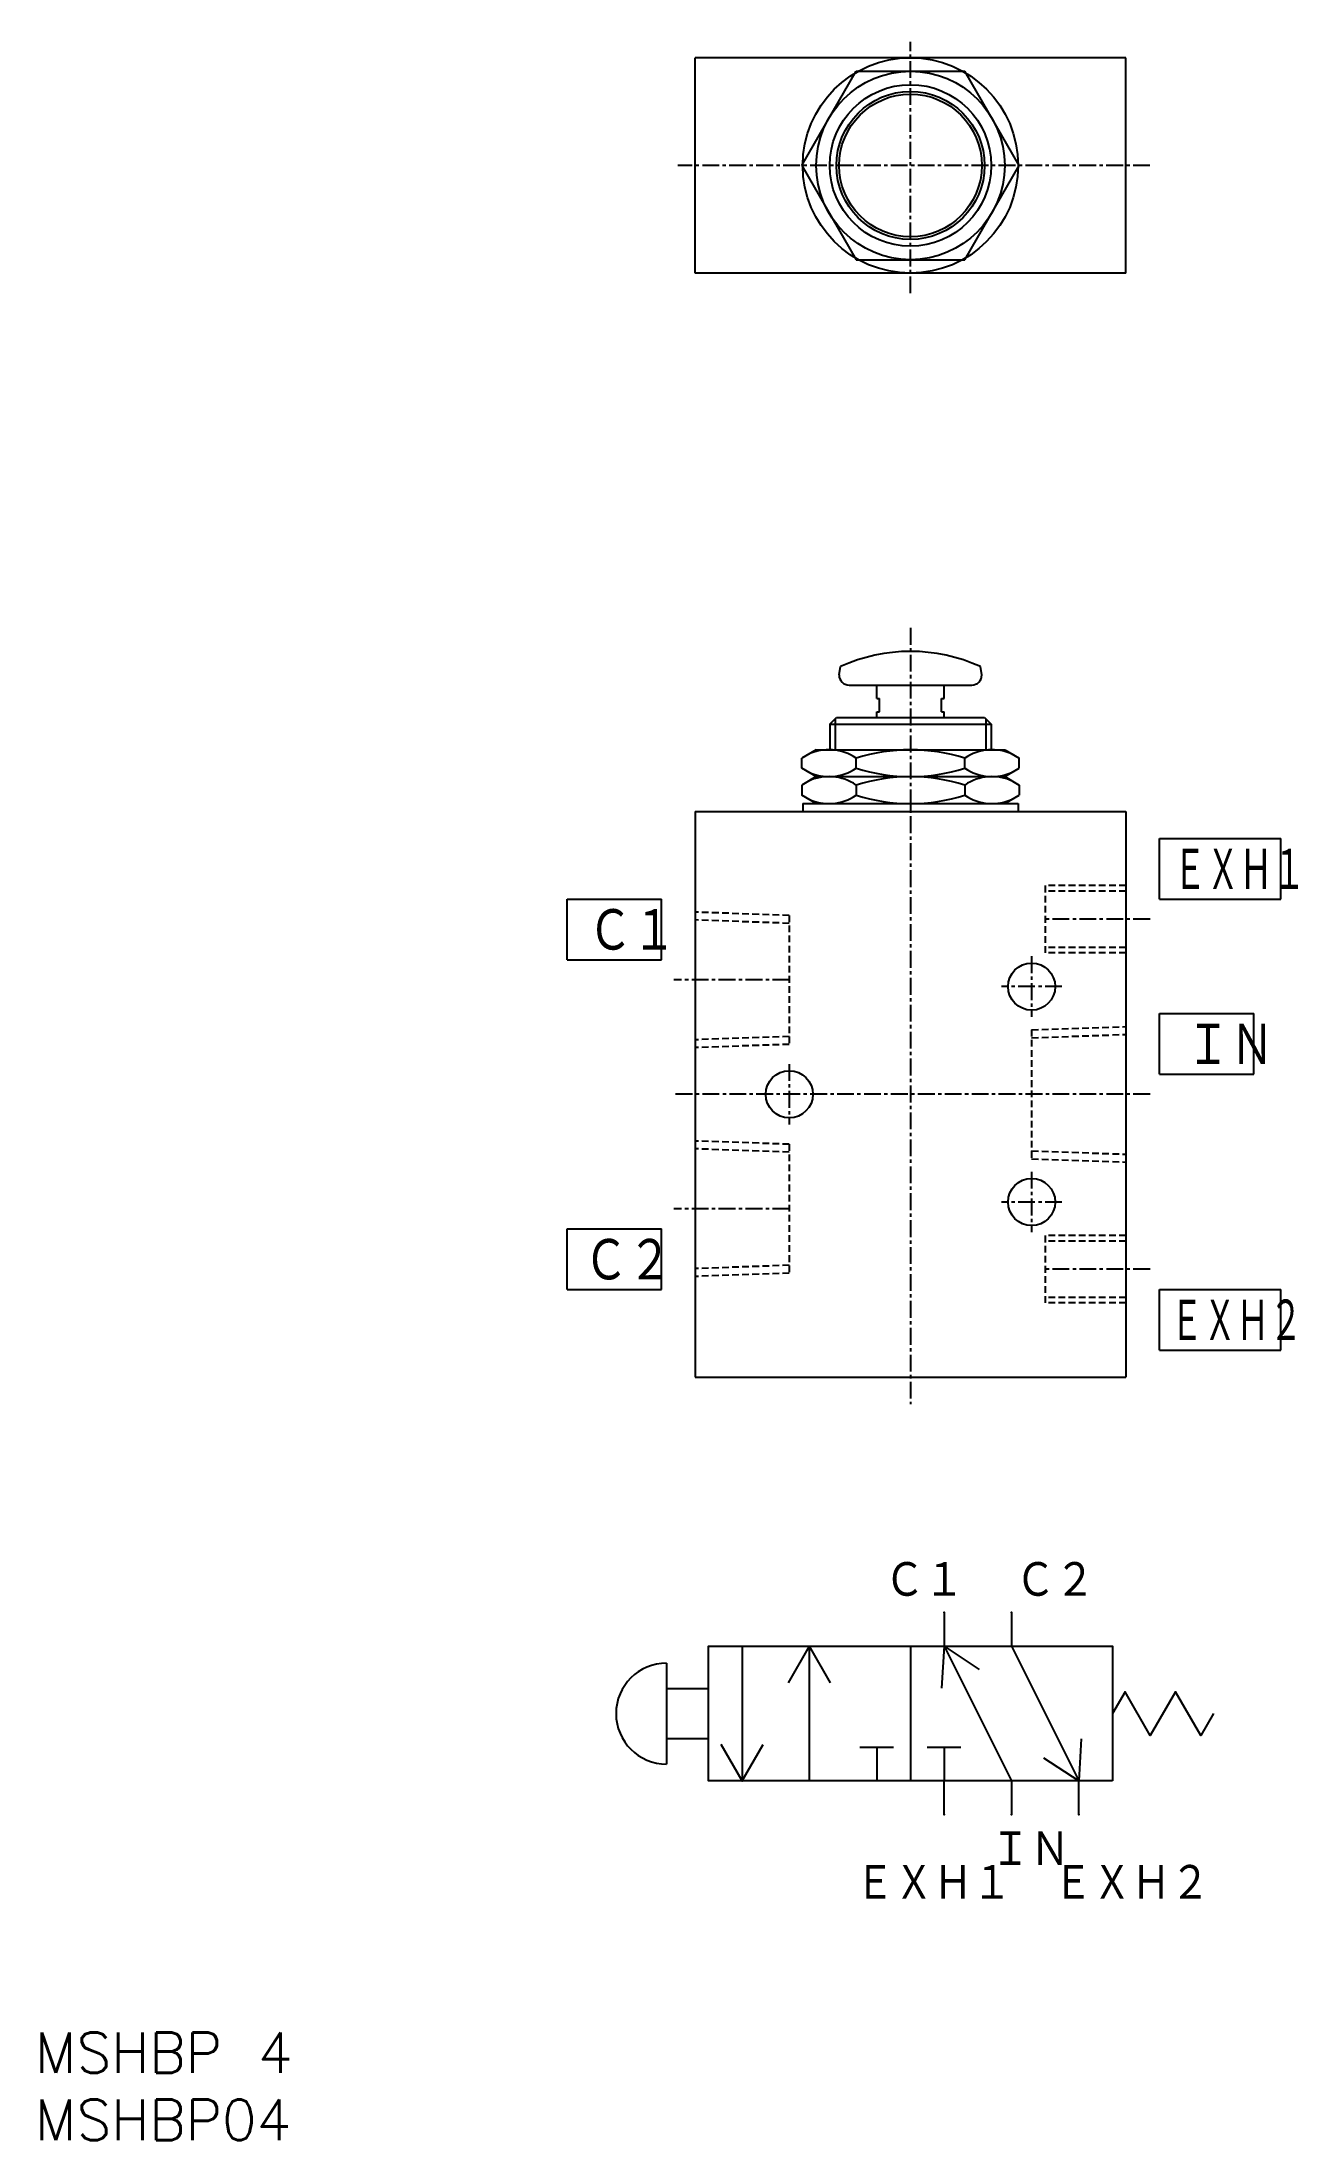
# Model space of a CAD drawing. Extents: x 1 to 94, y 0 to 156.
import ezdxf

# ---------------------------------------------------------------- set-up
doc = ezdxf.new("R2010")
doc.units = 0
doc.linetypes.add('CENTER', pattern=[2, 1.25, -0.25, 0.25, -0.25])
doc.linetypes.add('DASHED', pattern=[0.75, 0.5, -0.25])
doc.layers.get('0').update_dxf_attribs({"linetype": 'CONTINUOUS'})
doc.layers.add('CENTER', color=1, linetype='CENTER')
doc.styles.get("Standard").update_dxf_attribs({"font": 'txt.shx'})

# ---------------------------------------------------------------- blocks, each defined once
blk = doc.blocks.new('*U10')
at = {"color": 7, "linetype": 'CONTINUOUS'}
blk.add_text('MSHBP04', height=3, dxfattribs=at).set_placement((0, 0))
blk = doc.blocks.new('*U11')
at = {"color": 7, "linetype": 'CONTINUOUS'}
blk.add_text('MSHBP 4', height=3, dxfattribs=at).set_placement((0, 5))
blk = doc.blocks.new('*U12')
at = {"color": 7, "linetype": 'CONTINUOUS', "width": 0.864328}
blk.add_text('ＩＮ', height=2.5, dxfattribs=at).set_placement((70.98, 20.43))
blk = doc.blocks.new('*U13')
at = {"color": 7, "linetype": 'CONTINUOUS', "width": 0.864328}
blk.add_text('Ｃ１', height=2.5, dxfattribs=at).set_placement((63.11, 40.43))
blk = doc.blocks.new('*U14')
at = {"color": 7, "linetype": 'CONTINUOUS', "width": 0.864328}
blk.add_text('Ｃ２', height=2.5, dxfattribs=at).set_placement((72.83, 40.43))
blk = doc.blocks.new('*U15')
at = {"color": 7, "linetype": 'CONTINUOUS', "width": 0.851241}
blk.add_text('ＥＸＨ１', height=2.5, dxfattribs=at).set_placement((60.93, 17.93))
blk = doc.blocks.new('*U16')
at = {"color": 7, "linetype": 'CONTINUOUS', "width": 0.851241}
blk.add_text('ＥＸＨ２', height=2.5, dxfattribs=at).set_placement((75.65, 17.93))
blk = doc.blocks.new('*U17')
at = {"color": 7, "linetype": 'CONTINUOUS', "width": 0.8}
blk.add_text('Ｃ１', height=3, dxfattribs=at).set_placement((41.08, 88.43))
blk = doc.blocks.new('*U18')
at = {"color": 7, "linetype": 'CONTINUOUS', "width": 0.8}
blk.add_text('Ｃ２', height=3, dxfattribs=at).set_placement((40.77, 63.93))
blk = doc.blocks.new('*U19')
at = {"color": 7, "linetype": 'CONTINUOUS', "width": 0.6}
blk.add_text('ＥＸＨ１', height=3, dxfattribs=at).set_placement((84.56, 92.93))
blk = doc.blocks.new('*U20')
at = {"color": 7, "linetype": 'CONTINUOUS', "width": 0.6}
blk.add_text('ＥＸＨ２', height=3, dxfattribs=at).set_placement((84.33, 59.43))
blk = doc.blocks.new('*U21')
at = {"color": 7, "linetype": 'CONTINUOUS', "width": 0.8}
blk.add_text('ＩＮ', height=3, dxfattribs=at).set_placement((85.5, 79.93))

msp = doc.modelspace()

# ---------------------------------------------------------------- linework, layer by layer
at = {"color": 7, "linetype": 'CONTINUOUS'}
for p, q in [((81.03, 154.68), (49.03, 154.68)), ((49.03, 138.68), (49.03, 154.68)), ((81.03, 138.68), (81.03, 154.68)), ((56.95, 146.68), (60.99, 153.68)), ((60.99, 153.68), (69.07, 153.68)), ((73.11, 146.68), (69.07, 153.68)), ((56.95, 146.68), (60.99, 139.68)), ((69.07, 139.68), (73.11, 146.68)), ((60.99, 139.68), (69.07, 139.68)), ((81.03, 138.68), (49.03, 138.68)), ((59.73, 108.83), (59.84, 109.45)), ((70.33, 108.83), (70.22, 109.45)), ((60.48, 108.08), (65.03, 108.08)), ((62.53, 107.08), (62.53, 108.08)), ((65.03, 108.08), (69.58, 108.08)), ((67.53, 107.08), (67.53, 108.08)), ((62.53, 107.08), (62.73, 107.08)), ((62.53, 106.08), (62.73, 106.08)), ((62.53, 105.68), (62.53, 106.08)), ((62.73, 106.08), (62.73, 107.08)), ((67.33, 106.08), (67.33, 107.08)), ((67.33, 107.08), (67.53, 107.08)), ((67.33, 106.08), (67.53, 106.08)), ((67.53, 105.68), (67.53, 106.08)), ((59.03, 105.18), (59.53, 105.68)), ((59.03, 105.18), (59.03, 103.28)), ((59.03, 105.18), (71.03, 105.18)), ((59.53, 105.68), (70.53, 105.68)), ((70.53, 105.68), (71.03, 105.18)), ((71.03, 105.18), (71.03, 103.28)), ((58.03, 103.28), (56.95, 102.65)), ((58.03, 103.28), (72.03, 103.28)), ((72.03, 103.28), (73.11, 102.65)), ((56.95, 101.9), (56.95, 102.65)), ((58.03, 101.28), (56.95, 101.9)), ((60.99, 101.9), (60.99, 102.65)), ((69.07, 101.9), (69.07, 102.65)), ((72.03, 101.28), (73.11, 101.9)), ((73.11, 101.9), (73.11, 102.65)), ((58.03, 101.28), (56.95, 100.65)), ((56.95, 100.65), (56.95, 99.9)), ((58.03, 99.28), (56.95, 99.9)), ((58.03, 101.28), (72.03, 101.28)), ((60.99, 100.65), (60.99, 99.9)), ((69.07, 100.65), (69.07, 99.9)), ((72.03, 101.28), (73.11, 100.65)), ((72.03, 99.28), (73.11, 99.9)), ((73.11, 100.65), (73.11, 99.9)), ((49.03, 98.68), (49.03, 56.68)), ((49.03, 98.68), (65.03, 98.68)), ((57.03, 99.28), (73.03, 99.28)), ((57.03, 99.28), (57.03, 98.68)), ((65.03, 99.28), (65.03, 98.68)), ((65.03, 98.68), (81.03, 98.68)), ((73.03, 99.28), (73.03, 98.68)), ((81.03, 98.68), (81.03, 56.68)), ((83.53, 92.18), (83.53, 96.68)), ((83.53, 96.68), (92.53, 96.68)), ((92.53, 92.18), (92.53, 96.68)), ((39.53, 87.68), (39.53, 92.18)), ((39.53, 92.18), (46.53, 92.18)), ((46.53, 87.68), (46.53, 92.18)), ((83.53, 92.18), (92.53, 92.18)), ((39.53, 87.68), (46.53, 87.68)), ((83.53, 79.18), (83.53, 83.68)), ((83.53, 83.68), (90.53, 83.68)), ((90.53, 79.18), (90.53, 83.68)), ((83.53, 79.18), (90.53, 79.18)), ((39.53, 63.18), (39.53, 67.68)), ((39.53, 67.68), (46.53, 67.68)), ((46.53, 63.18), (46.53, 67.68)), ((39.53, 63.18), (46.53, 63.18)), ((83.53, 58.68), (83.53, 63.18)), ((83.53, 63.18), (92.53, 63.18)), ((92.53, 58.68), (92.53, 63.18)), ((83.53, 58.68), (92.53, 58.68)), ((49.03, 56.68), (81.03, 56.68)), ((67.53, 39.18), (67.53, 36.68)), ((72.53, 39.18), (72.53, 36.68)), ((52.53, 36.68), (52.53, 26.68)), ((55.97, 33.97), (57.53, 36.68)), ((57.53, 26.68), (57.53, 36.68)), ((59.09, 33.97), (57.53, 36.68)), ((65.03, 36.68), (65.03, 26.68)), ((67.53, 36.68), (67.34, 33.56)), ((67.53, 36.68), (72.53, 26.68)), ((67.53, 36.68), (70.14, 34.96)), ((72.53, 36.68), (77.53, 26.68)), ((46.91, 35.43), (46.91, 27.93)), ((46.91, 33.55), (50.03, 33.55)), ((50.03, 29.8), (46.91, 29.8)), ((77.72, 29.8), (77.53, 26.68)), ((52.53, 26.68), (50.97, 29.39)), ((52.53, 26.68), (54.09, 29.39)), ((61.28, 29.18), (63.78, 29.18)), ((62.53, 29.18), (62.53, 26.68)), ((66.28, 29.18), (68.78, 29.18)), ((67.53, 29.18), (67.53, 26.68)), ((74.92, 28.4), (77.53, 26.68)), ((67.53, 24.18), (67.53, 26.68)), ((72.53, 26.68), (72.53, 24.18)), ((77.53, 24.18), (77.53, 26.68))]:
    msp.add_line(p, q, dxfattribs=at)
at = {"color": 3, "linetype": 'CONTINUOUS'}
for p, q in [((59.43, 105.58), (59.43, 103.28)), ((70.63, 105.58), (70.63, 103.28))]:
    msp.add_line(p, q, dxfattribs=at)
at = {"color": 3, "linetype": 'DASHED'}
for p, q in [((81.03, 93.18), (75.03, 93.18)), ((75.03, 93.18), (75.03, 88.18)), ((81.03, 92.78), (75.03, 92.78)), ((56.03, 90.38), (49.02, 90.63)), ((56.03, 90.97), (49.04, 91.21)), ((56.03, 90.97), (56.03, 81.39)), ((81.03, 88.58), (75.03, 88.58)), ((81.03, 88.18), (75.03, 88.18)), ((74.03, 82.47), (81.01, 82.71)), ((56.03, 81.98), (49.03, 81.73)), ((56.03, 81.39), (49.05, 81.15)), ((74.03, 82.47), (74.03, 72.89)), ((74.03, 81.88), (81.03, 82.13)), ((56.03, 73.38), (49.02, 73.63)), ((56.03, 73.97), (49.04, 74.21)), ((56.03, 73.97), (56.03, 64.39)), ((74.03, 73.48), (81.04, 73.23)), ((74.03, 72.89), (81.02, 72.65)), ((81.03, 67.18), (75.03, 67.18)), ((75.03, 67.18), (75.03, 62.18)), ((81.03, 66.78), (75.03, 66.78)), ((56.03, 64.98), (49.03, 64.73)), ((56.03, 64.39), (49.05, 64.15)), ((81.03, 62.58), (75.03, 62.58)), ((81.03, 62.18), (75.03, 62.18))]:
    msp.add_line(p, q, dxfattribs=at)
at = {"color": 7, "linetype": 'CONTINUOUS'}
for points in [[(80.03, 26.68), (50.03, 26.68), (50.03, 36.68), (80.03, 36.68), (80.03, 26.68)], [(87.53, 31.68), (86.59, 30.06), (84.72, 33.3), (82.84, 30.06), (80.97, 33.3), (80.03, 31.68)]]:
    msp.add_lwpolyline(points, dxfattribs=at)
for centre, radius in [((65.03, 146.68), 8), ((65.03, 146.68), 7), ((65.03, 146.68), 6), ((65.03, 146.68), 5.3), ((74.03, 85.68), 1.75), ((56.03, 77.68), 1.75), ((74.03, 69.68), 1.75)]:
    msp.add_circle(centre, radius, dxfattribs=at)
at = {"color": 3, "linetype": 'CONTINUOUS'}
msp.add_circle((65.03, 146.68), 5.5, dxfattribs=at)
at = {"color": 7, "linetype": 'CONTINUOUS'}
for centre, radius, start, end in [((65.03, 98.08), 12.5, 65.4659, 114.5341), ((60.48, 108.83), 0.75, 180, 270), ((69.58, 108.83), 0.75, 270, 0), ((58.97, 99.7), 3.58, 55.6158, 115.6158), ((65.03, 89.9), 13.37, 72.412, 107.588), ((71.09, 99.7), 3.58, 64.3842, 124.3842), ((58.97, 104.86), 3.58, 244.3842, 304.3842), ((65.03, 114.65), 13.37, 252.412, 287.588), ((71.09, 104.86), 3.58, 235.6158, 295.6158), ((58.97, 97.7), 3.58, 55.6158, 115.6158), ((58.97, 102.86), 3.58, 244.3842, 304.3842), ((65.03, 87.9), 13.37, 72.412, 107.588), ((65.03, 112.65), 13.37, 252.412, 287.588), ((71.09, 97.7), 3.58, 64.3842, 124.3842), ((71.09, 102.86), 3.58, 235.6158, 295.6158), ((46.91, 31.68), 3.75, 90, 270)]:
    msp.add_arc(centre, radius, start, end, dxfattribs=at)
for p in [(67.53, 39.18), (72.53, 39.18), (52.53, 26.68), (67.53, 24.18), (72.53, 24.18), (77.53, 24.18)]:
    msp.add_point(p, dxfattribs=at)
at = {"layer": 'CENTER', "color": 1, "linetype": 'CENTER'}
for p, q in [((65.03, 137.18), (65.03, 155.85)), ((82.82, 146.68), (47.75, 146.68)), ((65.03, 112.33), (65.03, 54.66)), ((82.83, 90.68), (75.03, 90.68)), ((74.03, 87.93), (74.03, 83.43)), ((56.03, 86.18), (47.44, 86.18)), ((76.28, 85.68), (71.78, 85.68)), ((56.03, 79.93), (56.03, 75.43)), ((82.83, 77.68), (47.44, 77.68)), ((74.03, 71.93), (74.03, 67.43)), ((56.03, 69.18), (47.44, 69.18)), ((76.28, 69.68), (71.78, 69.68)), ((82.83, 64.68), (75.03, 64.68))]:
    msp.add_line(p, q, dxfattribs=at)

# ---------------------------------------------------------------- block references
at = {"color": 7, "linetype": 'CONTINUOUS'}
for name in ['*U19', '*U17', '*U21', '*U18', '*U20', '*U13', '*U14', '*U12', '*U15', '*U16', '*U11', '*U10']:
    msp.add_blockref(name, (0, 0), dxfattribs=at)

doc.saveas('drawing.dxf')
